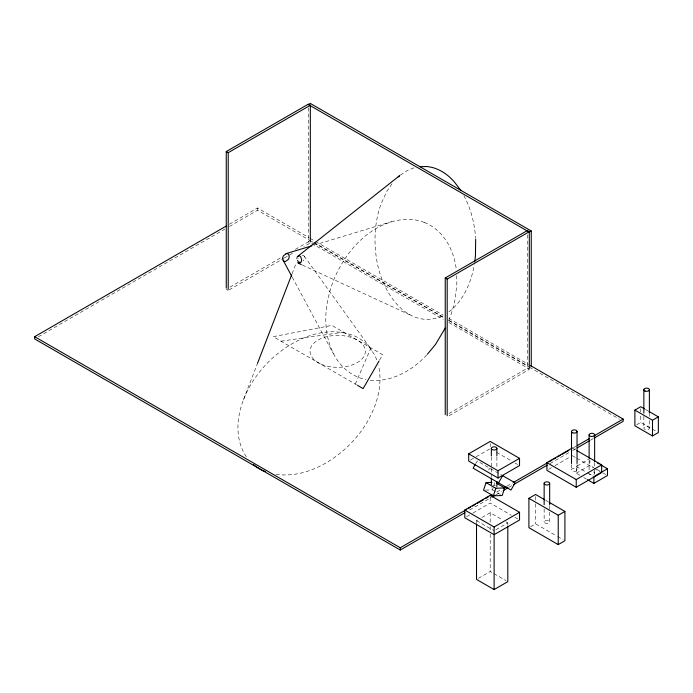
<?xml version="1.0" encoding="UTF-8"?>
<svg xmlns="http://www.w3.org/2000/svg" width="693" height="693" viewBox="0 0 693 693"><rect width="100%" height="100%" fill="white"/><g stroke="black" fill="none" stroke-linecap="round" stroke-linejoin="round"><path stroke-width="0.52" stroke-dasharray="3.46 2.6" d="M485.524 490.116L492.42 489.847L493.347 487.014M493.659 486.07L494.897 482.285M297.791 258.939L298.077 258.22M243.486 399.722L257.475 363.435M292.074 273.735L296.344 262.647M355.301 384.087L370.937 347.964M379.504 360.221L382.675 354.729L331.834 325.381L273.181 336.677L356.557 384.814M475.701 463.686L477.26 460.992L502.676 475.667M488.669 469.975L489.7 468.173M392.004 183.784L386.651 191.701L381.159 203.638A88.487 62.82 80.3 0 0 375.415 229.764C373.224 257.813 380.085 288.738 401.204 308.602A61.486 43.659 80.3 0 0 418.65 318.286C426.923 320.443 435.836 319.282 443.407 315.358M426.715 354.989C413.591 369.135 395.495 380.085 375.762 380.466A58.862 50.208 -54.8 0 1 369.923 380.162M400.407 175.13L407.449 170.365L414.397 167.689M448.934 311.815C458.827 304.444 465.393 293.486 469.698 282.086A88.487 62.82 80.3 0 0 474.281 264.804M229.444 224.211L257.536 207.987L309.104 237.76M38.392 336.763L224.766 229.166M229.444 226.464L257.536 210.248L309.104 240.012M310.325 240.289L308.376 241.424L443.182 319.248M229.989 287.11L281.315 257.475M295.313 249.393L308.376 241.848L310.325 242.983L303.794 246.751M229.149 289.856L283.264 258.602M284.199 258.065L293.529 252.676M448.969 413.53L527.356 368.278L529.305 369.412L449.055 415.739M470.564 459.996L475.242 457.293M476.178 456.756L490.202 448.657L490.202 443.485M496.725 492.065L501.411 489.362M507.033 486.122L512.647 482.874M573.518 447.73L576.333 446.11M469.568 510.005L491.112 497.574M495.79 494.871L501.411 491.623M508.905 487.3L511.711 485.672M550.112 463.504L571.647 451.074M572.583 450.528L576.333 448.371M590.375 440.254L593.191 438.634M466.606 516.701L472.054 513.556M472.955 513.037L490.202 503.075L511.287 515.245M548.717 469.291L551.446 467.723M555.076 465.627L569.603 457.233M636.564 424.826L640.756 422.409L656.496 431.496M476.515 522.773L476.515 520.634L478.343 519.577M481.99 517.472L490.202 512.733L502.243 519.681M579.989 475.372L576.281 473.232L576.281 466.458L588.963 459.138M576.281 473.232L589.873 465.384L593.572 467.524M495.937 529.738L507.804 522.894L507.804 525.025M530.569 526.715L535.576 523.821L556.661 535.992M478.343 578.352L490.202 571.5L492.983 573.102M313.929 245.201L391.606 221.673M281.003 341.19L343.563 332.155M302.2 255.258L303.153 255.37A2.928 2.425 -41.4 0 1 304.374 256.384L304.201 259.373A4.79 3.976 -41.4 0 1 303.066 260.906M276.048 474.367C302.91 478.014 329.114 464.301 348.077 446.197A98.467 81.722 -41.4 0 0 362.907 428.724C375.303 410.559 383.428 387.733 378.569 365.661M302.347 265.047L412.032 315.861M424.385 222.462C443.702 230.059 454.417 250.589 456.392 270.391M645.382 409.39L648.163 410.992M310.04 238.297L314.726 241.008M315.661 241.545L443.165 315.159M448.787 318.408L528.473 364.405M314.076 242.455L443.269 317.039M448.882 320.287L528.456 366.225M310.04 240.558L312.855 242.178M313.79 242.723L443.165 317.411M448.787 320.66L528.473 366.666M529.409 367.212L619.403 419.17M448.795 322.496L529.305 368.979M572.323 447.955L575.987 450.069M597.279 469.663L601.914 472.331M602.841 472.869L607.466 475.545M572.323 455.665L575.987 457.778M576.905 458.307L593.399 467.836M594.317 468.364L599.817 471.535M576.281 466.458L586.469 472.34M587.395 472.877L592.948 476.082M583.688 477.512L586.469 479.114M226.256 289.267L228.214 290.393M496.621 452.364L511.287 460.828M514.951 462.941L517.697 464.535M545.66 500.294L548.414 501.879M492.42 489.847L500.415 494.473M557.579 536.521L563.071 539.691M514.951 517.359L517.697 518.944M505.951 521.82L507.804 522.894M476.515 520.634L494.118 530.795M493.91 573.639L505.951 580.587M304.244 256.176L371.89 350.337M246.336 456.808C230.223 432.467 239.596 400.259 255.05 378.031A98.467 81.722 -41.4 0 1 269.88 360.551C291.692 339.509 325.398 323.605 355.292 336.296A58.662 48.692 -41.4 0 1 368.347 345.859L374.471 354.617L376.81 359.866M463.877 195.625C470.971 208.714 474.67 223.501 475.597 238.314M292.264 277.226L333.472 353.872M456.748 275.606L456.808 284.988L455.041 299.402A102.122 87.101 -54.8 0 1 448.813 320.322M649.384 414.249L649.384 416.38M649.384 420.642L649.384 428.109A2.763 1.594 0 0 1 645.235 429.487A2.763 1.594 0 0 1 645.235 426.723A2.763 1.594 0 0 1 649.384 428.109M643.858 416.38L643.858 428.109M640.756 408.809L640.756 411.945M640.756 416.129L640.756 422.409M594.637 462.595L594.637 468.996M594.637 470.062L594.637 473.258M589.873 459.58L589.873 465.384M589.111 460.464L589.111 470.062M577.044 464.544L577.044 469.871A2.763 1.594 0 0 1 572.894 471.257A2.763 1.594 0 0 1 572.894 468.485A2.763 1.594 0 0 1 577.044 469.871M571.508 464.544L571.508 469.871M549.67 505.803L549.67 511.139M549.67 512.205L549.67 521.794A2.763 1.594 0 0 1 545.521 523.18A2.763 1.594 0 0 1 545.521 520.417A2.763 1.594 0 0 1 549.67 521.794M544.144 509L544.144 521.794M535.576 496.569L535.576 502.858M535.576 503.906L535.576 523.821M527.356 234.866L527.356 368.278M496.881 456.956L496.881 467.61M491.354 456.956L491.354 467.61M491.354 468.676L491.354 477.208M490.202 497.297L490.202 503.075M490.202 512.733L490.202 522.349M490.202 526.619L490.202 529.824M490.202 534.104L490.202 571.5M308.376 107.805L308.376 241.848M257.536 207.987L257.536 210.248M491.969 487.811A2.763 1.594 0 0 1 491.805 487.673M493.866 485.213A2.763 1.594 0 0 1 495.382 485.386M296.621 258.983A4.314 3.058 80.3 0 1 296.803 258.004M424.385 222.462A58.862 50.208 -54.8 0 0 406.999 219.309C373.484 220.565 347.288 248.389 334.754 277.546A102.122 87.101 -54.8 0 0 327.728 300.372C321.682 328.56 329.123 365.22 358.385 377.313A58.862 50.208 -54.8 0 0 366.017 379.556M593.39 471.924A2.763 1.594 0 0 1 593.624 474.497A2.763 1.594 0 0 1 589.301 473.847M321.474 364.275A27.651 15.965 0 0 0 365.202 352.997A27.651 15.965 0 0 0 326.42 336.772A27.651 15.965 0 0 0 321.474 364.275"/><path stroke-width="1.04" d="M491.943 482.397L486.036 482.623L483.558 490.194L493.338 495.841L502.191 495.495L504.669 487.924L496.673 483.307M493.338 495.841L495.816 488.27L504.669 487.924M257.475 363.435L291.684 274.74M445.33 327.954L435.499 344.447L427.425 354.218M378.976 361.14L363.115 388.6L357.501 385.351M475.181 464.587L473.111 468.173L510.975 490.038L515.116 482.856L502.408 475.511M498.527 482.848L502.676 475.667M398.146 176.966L399.653 175.745M297.86 256.271L399.644 175.615M226.256 288.184L226.256 151.542L308.376 104.132L310.325 105.267L310.325 241.909M226.256 151.542L228.214 152.677L310.325 105.267M464.89 512.707L400.268 550.017L34.65 338.929L34.65 336.677L226.637 225.831M445.235 414.613L445.235 277.971L527.356 230.561L529.305 231.687L529.305 368.329M445.235 277.971L447.193 279.097L529.305 231.687M531.262 230.994L529.305 232.12L308.376 104.565L310.325 103.439L531.262 230.994L531.262 366.77M468.702 453.828L490.202 441.415L519.533 458.35L519.533 465.592L498.024 478.005L468.702 461.079L468.702 453.828L498.024 470.764L519.533 458.35M649.09 411.529L658.35 416.874L658.35 432.562L652.485 435.949L634.892 425.797L634.892 410.1L640.756 406.713L644.455 408.853M464.786 510.039L490.202 495.365L519.533 512.3L519.533 520.01L494.118 534.684L464.786 517.749L464.786 510.039L494.118 526.975L519.533 512.3M576.905 450.606L601.654 464.89L601.654 472.6L576.23 487.274L546.907 470.339L546.907 462.629L572.323 447.955M34.65 336.677L400.268 547.756L466.761 509.372M468.633 508.29L470.504 507.207M472.375 506.124L475.19 504.504M477.061 503.421L483.619 499.636M485.49 498.553L488.296 496.933M490.176 495.85L492.047 494.776M503.283 488.288L506.089 486.659M513.582 482.337L547.297 462.872M549.177 461.789L551.983 460.169M553.854 459.087L555.725 458.004M557.605 456.921L560.412 455.301M562.283 454.218L568.84 450.433M577.269 445.573L589.44 438.539M594.126 435.836L623.154 419.074L623.154 421.335L594.126 438.097M492.047 497.028L494.854 495.408M503.283 490.54L507.969 487.837M513.582 484.598L547.297 465.133M577.269 447.825L589.44 440.8M634.892 410.1L652.485 420.261L658.35 416.874M549.324 502.408L564.908 511.408L564.908 540.757L558.229 544.611L528.906 527.676L528.906 498.328L535.576 494.473L544.741 499.766M546.907 462.629L576.23 479.565L601.654 464.89M594.785 476.091L607.466 468.771L607.466 475.545L593.875 483.393L587.395 479.651M528.906 498.328L558.229 515.254L564.908 511.408M476.515 523.839L476.515 579.4L494.118 589.561L507.804 581.661L507.804 526.1M285.975 253.664L311.859 245.824M419.421 166.666L427.39 166.537L432.198 167.446A61.486 43.659 80.3 0 1 449.644 177.122L453.768 181.176L460.914 190.549M300.433 262.3L299.125 262.214A2.928 2.425 -41.4 0 1 298.207 261.633M265.41 471.535L262.656 470.452A58.662 48.692 -41.4 0 1 253.361 464.501M298.432 263.236L301.368 264.596M530.344 365.488L623.154 419.074M597.279 462.889L599.133 463.955M600.987 465.029L607.466 468.771M486.036 482.623L495.816 488.27M283.099 260.196L291.753 276.282M297.791 260.94L297.644 260.343M475.667 239.267L475.433 255.968A88.487 62.82 80.3 0 1 474.731 261.928M652.485 420.261L652.485 435.949M649.384 389.726L649.384 413.184M643.858 389.726L643.858 413.184M594.637 434.875A2.763 1.594 0 0 1 590.488 436.261A2.763 1.594 0 0 1 590.488 433.497A2.763 1.594 0 0 1 594.637 434.875L594.637 461.529M593.875 476.619L593.875 483.393M589.111 434.875L589.111 458.333M577.044 431.488L577.044 463.478M576.23 479.565L576.23 487.274M571.508 431.488L571.508 463.478M558.229 515.254L558.229 544.611M549.67 483.419A2.763 1.594 0 0 1 545.521 484.797A2.763 1.594 0 0 1 545.521 482.033A2.763 1.594 0 0 1 549.67 483.419L549.67 504.738M544.144 483.419L544.144 504.738M498.024 470.764L498.024 478.005M496.881 448.423A2.763 1.594 0 0 1 492.732 449.809A2.763 1.594 0 0 1 492.732 447.037A2.763 1.594 0 0 1 496.881 448.423L496.881 455.89M496.881 481.47L496.881 486.807M494.118 526.975L494.118 589.561M491.354 448.423L491.354 455.89M491.354 478.274L491.354 484.667M447.193 279.097L447.193 415.739M400.268 547.756L400.268 550.017M228.214 152.677L228.214 289.319M297.695 262.673A3.075 2.183 80.3 0 0 299.237 263.409L300.84 262.422A4.314 3.058 80.3 0 0 301.576 259.546L300.684 256.817A3.075 2.183 80.3 0 0 298.943 255.847L297.349 256.834A4.314 3.058 80.3 0 0 297.028 257.389M282.727 258.264L283.013 260.014L284.061 261.226A2.928 2.495 -54.8 0 0 285.473 261.486L288.375 259.381A4.99 4.253 -54.8 0 0 289.189 256.791L288.903 255.041L287.864 253.837A2.928 2.495 -54.8 0 0 286.443 253.569L283.55 255.682A4.99 4.253 -54.8 0 0 282.727 258.264M572.687 432.796A2.763 1.594 0 0 0 577.035 431.635A2.763 1.594 0 0 0 573.12 430.041A2.763 1.594 0 0 0 572.687 432.796M645.027 391.034A2.763 1.594 0 0 0 649.376 389.873A2.763 1.594 0 0 0 645.46 388.279A2.763 1.594 0 0 0 645.027 391.034"/></g></svg>
